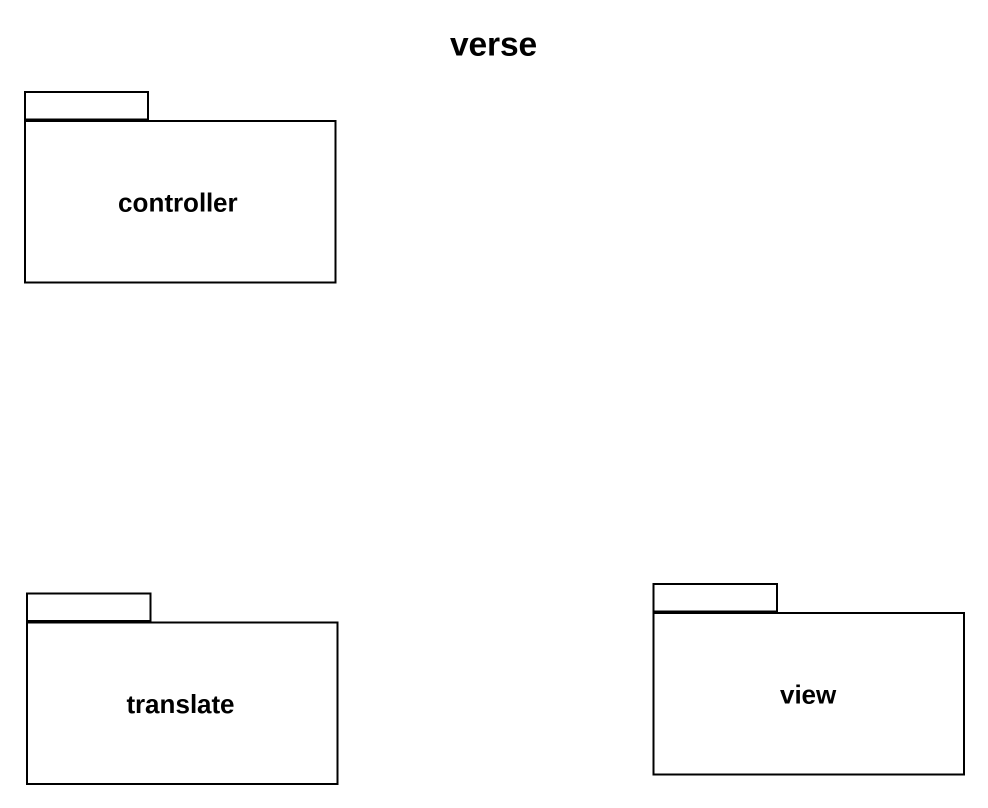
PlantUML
@startuml
title verse
package controller {
}
package translate {
}
package view {
}
@enduml
